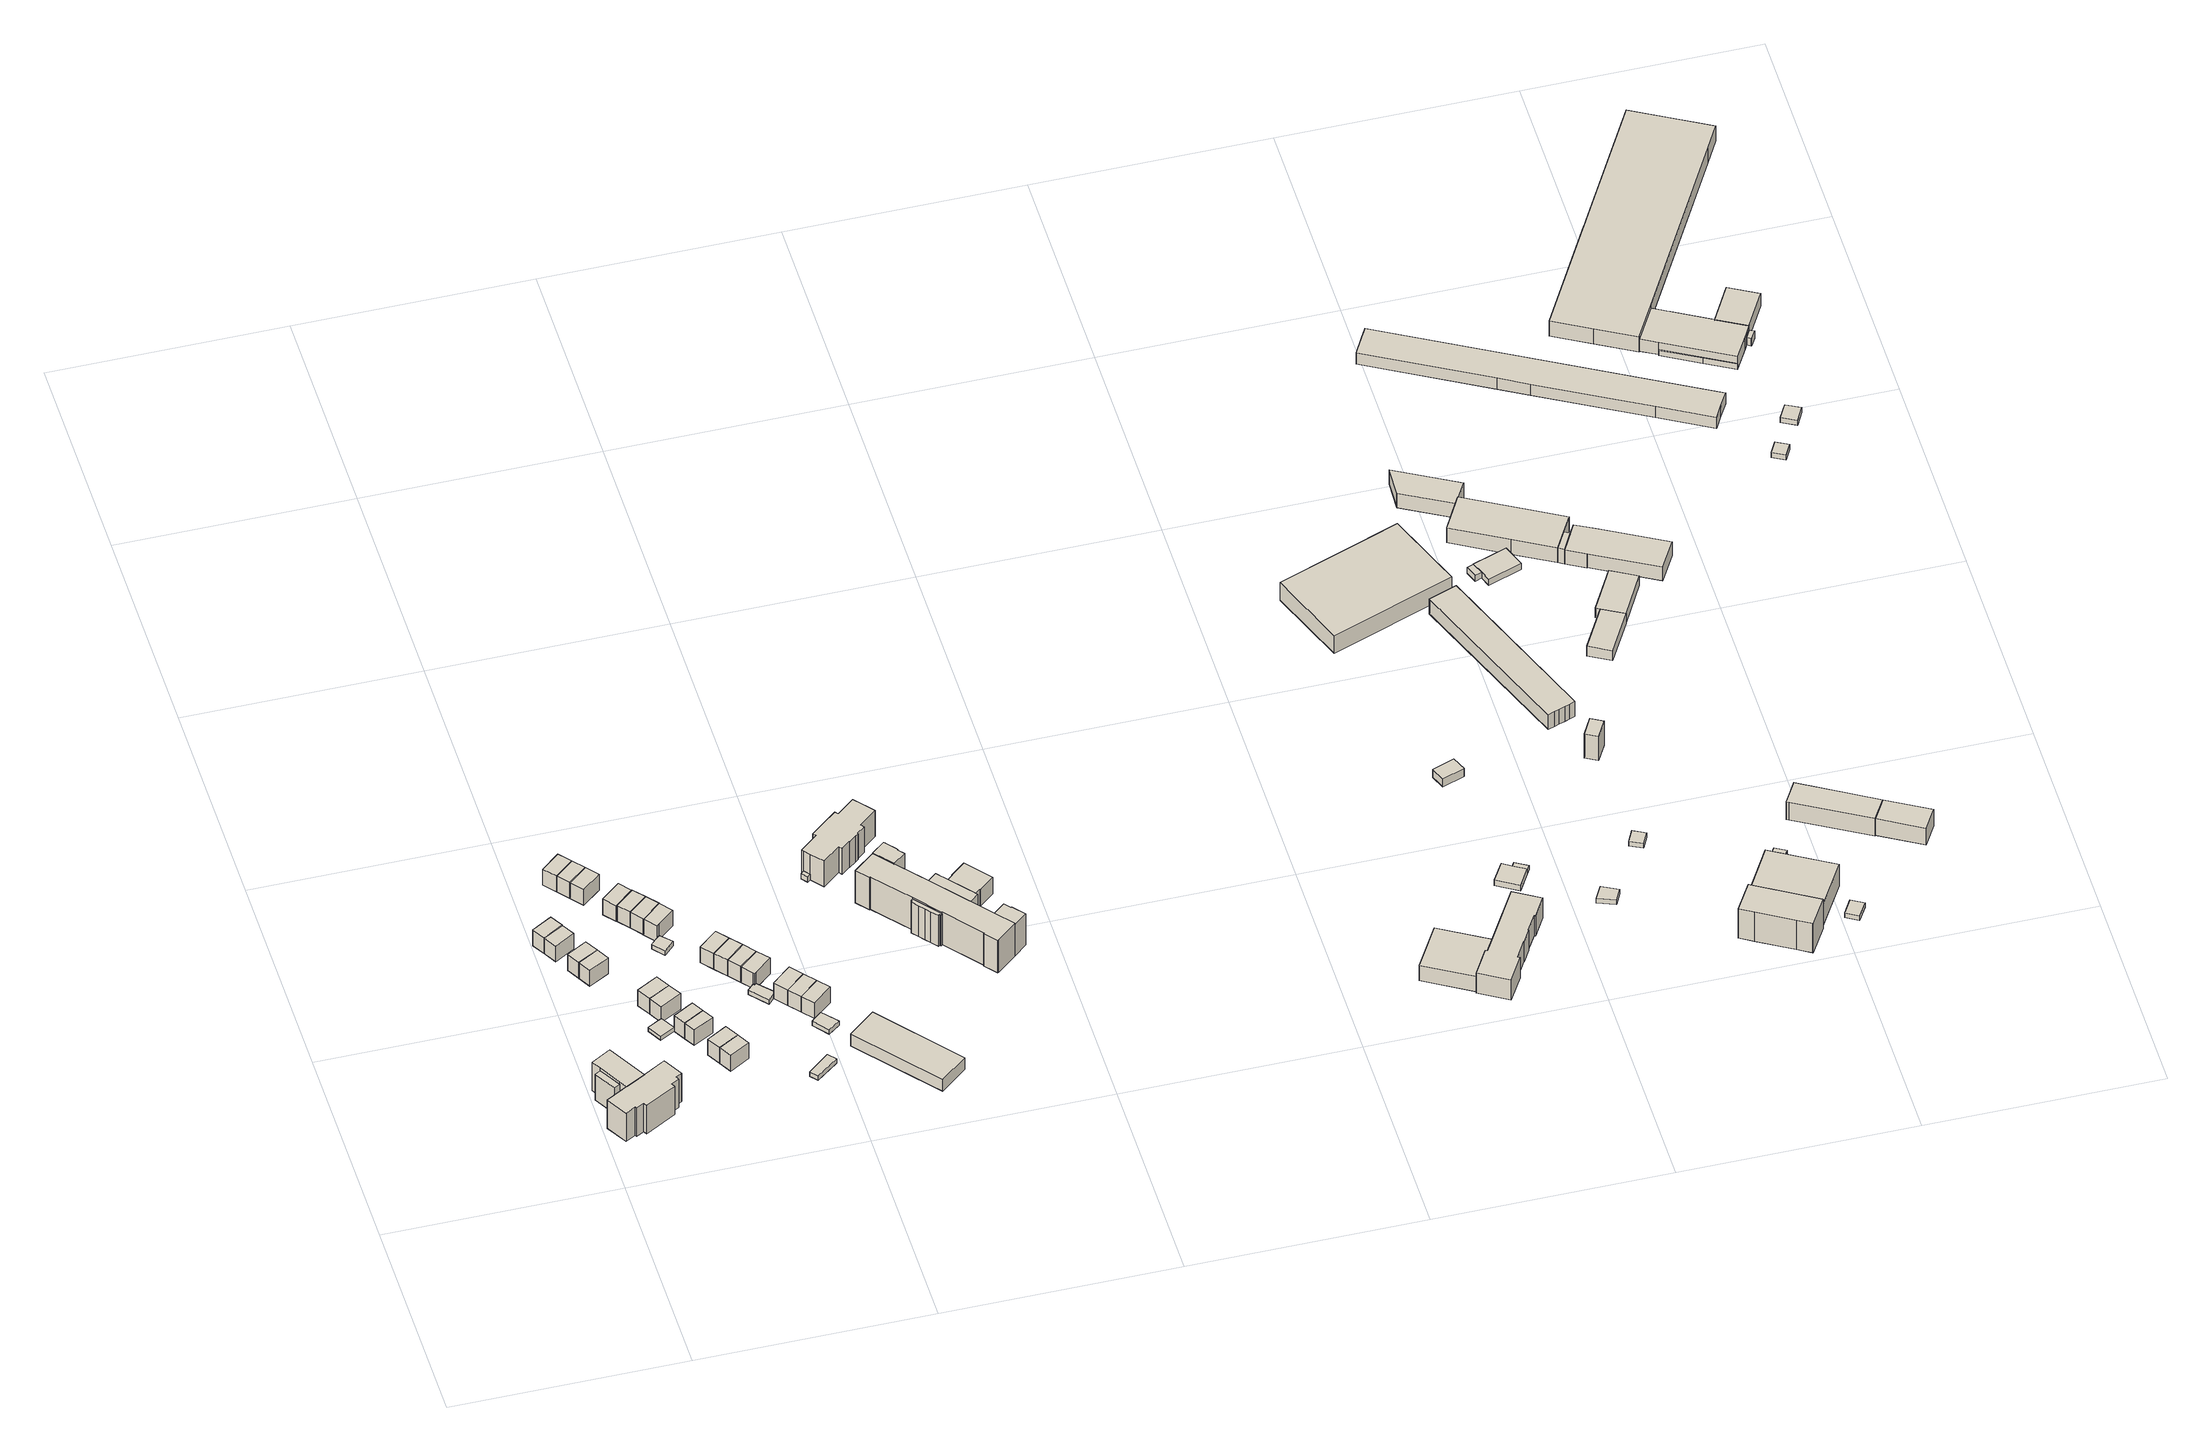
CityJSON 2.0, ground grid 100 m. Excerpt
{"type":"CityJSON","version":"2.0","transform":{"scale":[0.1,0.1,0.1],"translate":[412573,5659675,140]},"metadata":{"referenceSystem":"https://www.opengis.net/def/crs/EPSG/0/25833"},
"CityObjects":{
"building1":{"type":"Building","attributes":{"Gemeindeschluessel":14612000,"Geometrietyp2DReferenz":"3000","function":"31001_9998","roofType":"9999"},"children":["building1-1","building1-2"]},
"building1-1":{"type":"BuildingPart","attributes":{"Dachtyp_tdc":"tdcGableRoof","Dachneigung":36.59,"QualitaetDacherkennung":6,"Geometrietyp2DReferenz":"3000","measuredHeight":17.6,"roofType":"3100"},"parents":["building1"],"geometry":[{"type":"Solid","lod":"1","boundaries":[[[[0,1,2,3]],[[4,5,6,7]],[[3,5,4,0]],[[2,6,5,3]],[[1,7,6,2]],[[0,4,7,1]]]]}]},
"building1-2":{"type":"BuildingPart","attributes":{"Dachtyp_tdc":"tdcPolyFlatRoof","Dachneigung":7.14,"QualitaetDacherkennung":77,"Geometrietyp2DReferenz":"3000","measuredHeight":16.22,"roofType":"2100"},"parents":["building1"],"geometry":[{"type":"Solid","lod":"1","boundaries":[[[[8,9,10,11,12,13]],[[14,15,7,6,16,17]],[[13,15,14,8]],[[12,7,15,13]],[[11,6,7,12]],[[10,16,6,11]],[[9,17,16,10]],[[8,14,17,9]]]]}]},
"building2":{"type":"Building","attributes":{"Dachtyp_tdc":"tdcPolyFlatRoof","Gemeindeschluessel":14612000,"Dachneigung":6.94,"QualitaetDacherkennung":74,"Geometrietyp2DReferenz":"3000","measuredHeight":16.37,"function":"31001_9998","roofType":"2100"},"geometry":[{"type":"Solid","lod":"1","boundaries":[[[[18,19,20,21,22,23,24,25,26,27,28,29,30,31]],[[32,33,34,35,36,37,38,39,40,41,42,43,44,45]],[[31,33,32,18]],[[30,34,33,31]],[[29,35,34,30]],[[28,36,35,29]],[[27,37,36,28]],[[26,38,37,27]],[[25,39,38,26]],[[24,40,39,25]],[[23,41,40,24]],[[22,42,41,23]],[[21,43,42,22]],[[20,44,43,21]],[[19,45,44,20]],[[18,32,45,19]]]]}]},
"building3":{"type":"Building","attributes":{"Dachtyp_tdc":"tdcPolyFlatRoof","Gemeindeschluessel":14612000,"Dachneigung":4.7,"QualitaetDacherkennung":41,"Geometrietyp2DReferenz":"3000","measuredHeight":9.07,"function":"31001_9998","roofType":"2100"},"geometry":[{"type":"Solid","lod":"1","boundaries":[[[[46,47,48,49]],[[50,51,52,53]],[[49,51,50,46]],[[48,52,51,49]],[[47,53,52,48]],[[46,50,53,47]]]]}]},
"building4":{"type":"Building","attributes":{"Dachtyp_tdc":"tdcPolyFlatRoof","Gemeindeschluessel":14612000,"Dachneigung":5.57,"QualitaetDacherkennung":43,"Geometrietyp2DReferenz":"3000","measuredHeight":9.1,"function":"31001_9998","roofType":"2100"},"geometry":[{"type":"Solid","lod":"1","boundaries":[[[[54,55,56,57]],[[51,50,58,59]],[[57,50,51,54]],[[56,58,50,57]],[[55,59,58,56]],[[54,51,59,55]]]]}]},
"building5":{"type":"Building","attributes":{"Dachtyp_tdc":"tdcPolyFlatRoof","Gemeindeschluessel":14612000,"Dachneigung":4.88,"QualitaetDacherkennung":44,"Geometrietyp2DReferenz":"3000","measuredHeight":9.22,"function":"31001_9998","roofType":"2100"},"geometry":[{"type":"Solid","lod":"1","boundaries":[[[[60,61,62,63]],[[64,65,66,67]],[[63,65,64,60]],[[62,66,65,63]],[[61,67,66,62]],[[60,64,67,61]]]]}]},
"building6":{"type":"Building","attributes":{"Dachtyp_tdc":"tdcPolyFlatRoof","Gemeindeschluessel":14612000,"Dachneigung":4.83,"QualitaetDacherkennung":43,"Geometrietyp2DReferenz":"3000","measuredHeight":9.22,"function":"31001_9998","roofType":"2100"},"geometry":[{"type":"Solid","lod":"1","boundaries":[[[[68,62,61,69]],[[70,71,67,66]],[[69,71,70,68]],[[61,67,71,69]],[[62,66,67,61]],[[68,70,66,62]]]]}]},
"building7":{"type":"Building","attributes":{"Dachtyp_tdc":"tdcPolyFlatRoof","Gemeindeschluessel":14612000,"Dachneigung":0,"QualitaetDacherkennung":66,"Geometrietyp2DReferenz":"3000","measuredHeight":2.32,"function":"31001_9998","roofType":"1000"},"geometry":[{"type":"Solid","lod":"1","boundaries":[[[[72,73,74,75]],[[76,77,78,79]],[[75,77,76,72]],[[74,78,77,75]],[[73,79,78,74]],[[72,76,79,73]]]]}]},
"building8":{"type":"Building","attributes":{"Dachtyp_tdc":"tdcPolyFlatRoof","Gemeindeschluessel":14612000,"Dachneigung":4.71,"QualitaetDacherkennung":43,"Geometrietyp2DReferenz":"3000","measuredHeight":9.14,"function":"31001_9998","roofType":"2100"},"geometry":[{"type":"Solid","lod":"1","boundaries":[[[[80,81,82,83]],[[84,85,86,87]],[[83,85,84,80]],[[82,86,85,83]],[[81,87,86,82]],[[80,84,87,81]]]]}]},
"building9":{"type":"Building","attributes":{"Dachtyp_tdc":"tdcPolyFlatRoof","Gemeindeschluessel":14612000,"Dachneigung":4.62,"QualitaetDacherkennung":43,"Geometrietyp2DReferenz":"3000","measuredHeight":9.12,"function":"31001_9998","roofType":"2100"},"geometry":[{"type":"Solid","lod":"1","boundaries":[[[[88,80,83,89]],[[90,91,85,84]],[[89,91,90,88]],[[83,85,91,89]],[[80,84,85,83]],[[88,90,84,80]]]]}]},
"building10":{"type":"Building","attributes":{"Dachtyp_tdc":"tdcPolyFlatRoof","Gemeindeschluessel":14612000,"Dachneigung":4.54,"QualitaetDacherkennung":43,"Geometrietyp2DReferenz":"3000","measuredHeight":9.1,"function":"31001_9998","roofType":"2100"},"geometry":[{"type":"Solid","lod":"1","boundaries":[[[[92,93,94,95]],[[96,97,98,99]],[[95,97,96,92]],[[94,98,97,95]],[[93,99,98,94]],[[92,96,99,93]]]]}]},
"building11":{"type":"Building","attributes":{"Dachtyp_tdc":"tdcPolyFlatRoof","Gemeindeschluessel":14612000,"Dachneigung":4.94,"QualitaetDacherkennung":44,"Geometrietyp2DReferenz":"3000","measuredHeight":9.13,"function":"31001_9998","roofType":"2100"},"geometry":[{"type":"Solid","lod":"1","boundaries":[[[[100,101,102,103]],[[104,105,106,107]],[[103,105,104,100]],[[102,106,105,103]],[[101,107,106,102]],[[100,104,107,101]]]]}]},
"building12":{"type":"Building","attributes":{"Dachtyp_tdc":"tdcPolyFlatRoof","Gemeindeschluessel":14612000,"Dachneigung":4.81,"QualitaetDacherkennung":45,"Geometrietyp2DReferenz":"3000","measuredHeight":9.16,"function":"31001_9998","roofType":"2100"},"geometry":[{"type":"Solid","lod":"1","boundaries":[[[[108,100,103,109]],[[110,111,105,104]],[[109,111,110,108]],[[103,105,111,109]],[[100,104,105,103]],[[108,110,104,100]]]]}]},
"building13":{"type":"Building","attributes":{"Dachtyp_tdc":"tdcPolyFlatRoof","Gemeindeschluessel":14612000,"Dachneigung":4.53,"QualitaetDacherkennung":43,"Geometrietyp2DReferenz":"3000","measuredHeight":9.07,"function":"31001_9998","roofType":"2100"},"geometry":[{"type":"Solid","lod":"1","boundaries":[[[[112,92,95,113]],[[114,115,97,96]],[[113,115,114,112]],[[95,97,115,113]],[[92,96,97,95]],[[112,114,96,92]]]]}]},
"building14":{"type":"Building","attributes":{"Dachtyp_tdc":"tdcPolyFlatRoof","Gemeindeschluessel":14612000,"Dachneigung":4.9,"QualitaetDacherkennung":44,"Geometrietyp2DReferenz":"3000","measuredHeight":9.13,"function":"31001_9998","roofType":"2100"},"geometry":[{"type":"Solid","lod":"1","boundaries":[[[[116,117,118,119]],[[120,121,122,123]],[[119,121,120,116]],[[118,122,121,119]],[[117,123,122,118]],[[116,120,123,117]]]]}]},
"building15":{"type":"Building","attributes":{"Dachtyp_tdc":"tdcPolyFlatRoof","Gemeindeschluessel":14612000,"Dachneigung":4.56,"QualitaetDacherkennung":47,"Geometrietyp2DReferenz":"3000","measuredHeight":9.18,"function":"31001_9998","roofType":"2100"},"geometry":[{"type":"Solid","lod":"1","boundaries":[[[[124,112,113,125]],[[126,127,128,129]],[[125,127,126,124]],[[113,128,127,125]],[[112,129,128,113]],[[124,126,129,112]]]]}]},
"building16":{"type":"Building","attributes":{"Dachtyp_tdc":"tdcPolyFlatRoof","Gemeindeschluessel":14612000,"Dachneigung":4.76,"QualitaetDacherkennung":44,"Geometrietyp2DReferenz":"3000","measuredHeight":9.13,"function":"31001_9998","roofType":"2100"},"geometry":[{"type":"Solid","lod":"1","boundaries":[[[[130,116,119,131]],[[132,133,121,120]],[[131,133,132,130]],[[119,121,133,131]],[[116,120,121,119]],[[130,132,120,116]]]]}]},
"building17":{"type":"Building","attributes":{"Dachtyp_tdc":"tdcPolyFlatRoof","Gemeindeschluessel":14612000,"Dachneigung":4.82,"QualitaetDacherkennung":43,"Geometrietyp2DReferenz":"3000","measuredHeight":9.1,"function":"31001_9998","roofType":"2100"},"geometry":[{"type":"Solid","lod":"1","boundaries":[[[[134,135,136,137,138]],[[139,140,141,142,143]],[[138,140,139,134]],[[137,141,140,138]],[[136,142,141,137]],[[135,143,142,136]],[[134,139,143,135]]]]}]},
"building18":{"type":"Building","attributes":{"Dachtyp_tdc":"tdcPolyFlatRoof","Gemeindeschluessel":14612000,"Dachneigung":4.67,"QualitaetDacherkennung":36,"Geometrietyp2DReferenz":"3000","measuredHeight":9.11,"function":"31001_9998","roofType":"2100"},"geometry":[{"type":"Solid","lod":"1","boundaries":[[[[144,145,146,147]],[[143,142,148,149]],[[147,142,143,144]],[[146,148,142,147]],[[145,149,148,146]],[[144,143,149,145]]]]}]},
"building19":{"type":"Building","attributes":{"Gemeindeschluessel":14612000,"Dachtyp_tdc":"tdcPolyFlatRoof","Dachneigung":0,"QualitaetDacherkennung":82,"Geometrietyp2DReferenz":"3000","measuredHeight":2.52,"function":"31001_9998","roofType":"1000"},"geometry":[{"type":"Solid","lod":"1","boundaries":[[[[150,151,152,153,154]],[[155,156,157,158,159]],[[154,156,155,150]],[[153,157,156,154]],[[152,158,157,153]],[[151,159,158,152]],[[150,155,159,151]]]]}]},
"building20":{"type":"Building","attributes":{"Dachtyp_tdc":"tdcPolyFlatRoof","Gemeindeschluessel":14612000,"Dachneigung":4.79,"QualitaetDacherkennung":39,"Geometrietyp2DReferenz":"3000","measuredHeight":9.15,"function":"31001_9998","roofType":"2100"},"geometry":[{"type":"Solid","lod":"1","boundaries":[[[[160,146,145,161]],[[162,163,164,165]],[[161,163,162,160]],[[145,164,163,161]],[[146,165,164,145]],[[160,162,165,146]]]]}]},
"building21":{"type":"Building","attributes":{"Dachtyp_tdc":"tdcPolyFlatRoof","Gemeindeschluessel":14612000,"Dachneigung":5.02,"QualitaetDacherkennung":43,"Geometrietyp2DReferenz":"3000","measuredHeight":9.17,"function":"31001_9998","roofType":"2100"},"geometry":[{"type":"Solid","lod":"1","boundaries":[[[[166,167,168,169,170,171]],[[172,173,163,162,174,175]],[[171,173,172,166]],[[170,163,173,171]],[[169,162,163,170]],[[168,174,162,169]],[[167,175,174,168]],[[166,172,175,167]]]]}]},
"building22":{"type":"Building","attributes":{"Dachtyp_tdc":"tdcPolyFlatRoof","Gemeindeschluessel":14612000,"Dachneigung":4.77,"QualitaetDacherkennung":44,"Geometrietyp2DReferenz":"3000","measuredHeight":9.15,"function":"31001_9998","roofType":"2100"},"geometry":[{"type":"Solid","lod":"1","boundaries":[[[[176,177,178,179]],[[180,181,182,183]],[[179,181,180,176]],[[178,182,181,179]],[[177,183,182,178]],[[176,180,183,177]]]]}]},
"building23":{"type":"Building","attributes":{"Dachtyp_tdc":"tdcPolyFlatRoof","Gemeindeschluessel":14612000,"Dachneigung":4.85,"QualitaetDacherkennung":44,"Geometrietyp2DReferenz":"3000","measuredHeight":9.15,"function":"31001_9998","roofType":"2100"},"geometry":[{"type":"Solid","lod":"1","boundaries":[[[[184,178,177,185]],[[186,187,183,182]],[[185,187,186,184]],[[177,183,187,185]],[[178,182,183,177]],[[184,186,182,178]]]]}]},
"building24":{"type":"Building","attributes":{"Dachtyp_tdc":"tdcPolyFlatRoof","Gemeindeschluessel":14612000,"Dachneigung":0,"QualitaetDacherkennung":84,"Geometrietyp2DReferenz":"3000","measuredHeight":2.44,"function":"31001_9998","roofType":"1000"},"geometry":[{"type":"Solid","lod":"1","boundaries":[[[[188,189,190,191]],[[192,193,194,195]],[[191,193,192,188]],[[190,194,193,191]],[[189,195,194,190]],[[188,192,195,189]]]]}]},
"building25":{"type":"Building","attributes":{"Dachtyp_tdc":"tdcPolyFlatRoof","Gemeindeschluessel":14612000,"Dachneigung":3.08,"QualitaetDacherkennung":79,"Geometrietyp2DReferenz":"3000","measuredHeight":2.65,"function":"31001_9998","roofType":"2100"},"geometry":[{"type":"Solid","lod":"1","boundaries":[[[[196,197,198,199,200,201,202]],[[203,204,205,206,207,208,209]],[[202,204,203,196]],[[201,205,204,202]],[[200,206,205,201]],[[199,207,206,200]],[[198,208,207,199]],[[197,209,208,198]],[[196,203,209,197]]]]}]},
"building26":{"type":"Building","attributes":{"Dachtyp_tdc":"tdcPolyFlatRoof","Gemeindeschluessel":14612000,"Dachneigung":4.86,"QualitaetDacherkennung":43,"Geometrietyp2DReferenz":"3000","measuredHeight":9.15,"function":"31001_9998","roofType":"2100"},"geometry":[{"type":"Solid","lod":"1","boundaries":[[[[185,210,211,184]],[[187,186,212,213]],[[184,186,187,185]],[[211,212,186,184]],[[210,213,212,211]],[[185,187,213,210]]]]}]},
"building27":{"type":"Building","attributes":{"Dachtyp_tdc":"tdcPolyFlatRoof","Gemeindeschluessel":14612000,"Dachneigung":4.87,"QualitaetDacherkennung":43,"Geometrietyp2DReferenz":"3000","measuredHeight":9.18,"function":"31001_9998","roofType":"2100"},"geometry":[{"type":"Solid","lod":"1","boundaries":[[[[214,215,216,211,210,217]],[[206,205,213,212,218,207]],[[217,205,206,214]],[[210,213,205,217]],[[211,212,213,210]],[[216,218,212,211]],[[215,207,218,216]],[[214,206,207,215]]]]}]},
"building28":{"type":"Building","attributes":{"Dachtyp_tdc":"tdcPolyFlatRoof","Gemeindeschluessel":14612000,"Dachneigung":4.55,"QualitaetDacherkennung":45,"Geometrietyp2DReferenz":"3000","measuredHeight":9.16,"function":"31001_9998","roofType":"2100"},"geometry":[{"type":"Solid","lod":"1","boundaries":[[[[219,220,221,222,223]],[[209,208,224,225,226]],[[223,208,209,219]],[[222,224,208,223]],[[221,225,224,222]],[[220,226,225,221]],[[219,209,226,220]]]]}]},
"building29":{"type":"Building","attributes":{"Dachtyp_tdc":"tdcPolyFlatRoof","Gemeindeschluessel":14612000,"Dachneigung":4.82,"QualitaetDacherkennung":45,"Geometrietyp2DReferenz":"3000","measuredHeight":9.18,"function":"31001_9998","roofType":"2100"},"geometry":[{"type":"Solid","lod":"1","boundaries":[[[[227,221,220,228]],[[229,230,226,225]],[[228,230,229,227]],[[220,226,230,228]],[[221,225,226,220]],[[227,229,225,221]]]]}]},
"building30":{"type":"Building","attributes":{"Dachtyp_tdc":"tdcPolyFlatRoof","Gemeindeschluessel":14612000,"Dachneigung":0,"QualitaetDacherkennung":84,"Geometrietyp2DReferenz":"3000","measuredHeight":2.57,"function":"31001_9998","roofType":"1000"},"geometry":[{"type":"Solid","lod":"1","boundaries":[[[[231,232,233,234]],[[235,236,237,238]],[[234,236,235,231]],[[233,237,236,234]],[[232,238,237,233]],[[231,235,238,232]]]]}]},
"building31":{"type":"Building","attributes":{"Dachtyp_tdc":"tdcPolyFlatRoof","Gemeindeschluessel":14612000,"Dachneigung":4.66,"QualitaetDacherkennung":46,"Geometrietyp2DReferenz":"3000","measuredHeight":9.15,"function":"31001_9998","roofType":"2100"},"geometry":[{"type":"Solid","lod":"1","boundaries":[[[[239,227,228,240]],[[241,242,230,229]],[[240,242,241,239]],[[228,230,242,240]],[[227,229,230,228]],[[239,241,229,227]]]]}]},
"building32":{"type":"Building","attributes":{"Dachtyp_tdc":"tdcPolyFlatRoof","Gemeindeschluessel":14612000,"Dachneigung":0,"QualitaetDacherkennung":91,"Geometrietyp2DReferenz":"3000","measuredHeight":6.61,"function":"31001_9998","roofType":"1000"},"geometry":[{"type":"Solid","lod":"1","boundaries":[[[[243,244,245,246]],[[247,248,249,250]],[[246,248,247,243]],[[245,249,248,246]],[[244,250,249,245]],[[243,247,250,244]]]]}]},
"building33":{"type":"Building","attributes":{"Dachtyp_tdc":"tdcPolyFlatRoof","Gemeindeschluessel":14612000,"Dachneigung":0,"QualitaetDacherkennung":9,"Geometrietyp2DReferenz":"3000","measuredHeight":3,"function":"31001_9998","roofType":"1000"},"geometry":[{"type":"Solid","lod":"1","boundaries":[[[[251,252,253,254]],[[255,256,257,258]],[[254,256,255,251]],[[253,257,256,254]],[[252,258,257,253]],[[251,255,258,252]]]]}]},
"building34":{"type":"Building","attributes":{"Dachtyp_tdc":"tdcFreeFormRoof","Gemeindeschluessel":14612000,"Dachneigung":36.2,"QualitaetDacherkennung":45,"Geometrietyp2DReferenz":"3000","measuredHeight":16.29,"function":"31001_9998","roofType":"5000"},"geometry":[{"type":"Solid","lod":"1","boundaries":[[[[259,260,261,262,263,264,265,266,267,268,269,270,271,272,273,274,275,276,277]],[[278,279,280,281,282,283,284,285,286,287,288,289,290,291,292,293,258,257,294]],[[277,279,278,259]],[[276,280,279,277]],[[275,281,280,276]],[[274,282,281,275]],[[273,283,282,274]],[[272,284,283,273]],[[271,285,284,272]],[[270,286,285,271]],[[269,287,286,270]],[[268,288,287,269]],[[267,289,288,268]],[[266,290,289,267]],[[265,291,290,266]],[[264,292,291,265]],[[263,293,292,264]],[[262,258,293,263]],[[261,257,258,262]],[[260,294,257,261]],[[259,278,294,260]]]]}]},
"building35":{"type":"Building","attributes":{"name":"Bundesanstalt für Arbeitsschutz und Arbeitsmedizin","Gemeindeschluessel":14612000,"Geometrietyp2DReferenz":"3000","function":"31001_3010","roofType":"9999"},"children":["building35-1","building35-2","building35-3","building35-4","building35-5","building35-6"]},
"building35-1":{"type":"BuildingPart","attributes":{"Dachtyp_tdc":"tdcGableRoof","Dachneigung":51.23,"QualitaetDacherkennung":38,"Geometrietyp2DReferenz":"3000","measuredHeight":21.55,"roofType":"3100"},"parents":["building35"],"geometry":[{"type":"Solid","lod":"1","boundaries":[[[[295,296,297,298,299,300,301,302,303,304]],[[305,306,307,308,309,310,311,312,313,314]],[[304,306,305,295]],[[303,307,306,304]],[[302,308,307,303]],[[301,309,308,302]],[[300,310,309,301]],[[299,311,310,300]],[[298,312,311,299]],[[297,313,312,298]],[[296,314,313,297]],[[295,305,314,296]]]]}]},
"building35-2":{"type":"BuildingPart","attributes":{"Dachtyp_tdc":"tdcGableRoof","Dachneigung":22.61,"QualitaetDacherkennung":33,"Geometrietyp2DReferenz":"3000","measuredHeight":18.52,"roofType":"3100"},"parents":["building35"],"geometry":[{"type":"Solid","lod":"1","boundaries":[[[[315,316,317,318,319,320,321,322,323,324,325,326]],[[327,328,329,330,331,332,333,334,335,336,337,338]],[[326,328,327,315]],[[325,329,328,326]],[[324,330,329,325]],[[323,331,330,324]],[[322,332,331,323]],[[321,333,332,322]],[[320,334,333,321]],[[319,335,334,320]],[[318,336,335,319]],[[317,337,336,318]],[[316,338,337,317]],[[315,327,338,316]]]]}]},
"building35-3":{"type":"BuildingPart","attributes":{"Dachtyp_tdc":"tdcCutGableRoof","Dachneigung":51.81,"QualitaetDacherkennung":44,"Geometrietyp2DReferenz":"3000","measuredHeight":19.7,"roofType":"9999"},"parents":["building35"],"geometry":[{"type":"Solid","lod":"1","boundaries":[[[[339,340,341,342,343,344,345,346,347,348]],[[349,350,351,352,353,354,355,356,357,358]],[[348,350,349,339]],[[347,351,350,348]],[[346,352,351,347]],[[345,353,352,346]],[[344,354,353,345]],[[343,355,354,344]],[[342,356,355,343]],[[341,357,356,342]],[[340,358,357,341]],[[339,349,358,340]]]]}]},
"building35-4":{"type":"BuildingPart","attributes":{"Dachtyp_tdc":"tdcHipRoof","Dachneigung":53.34,"QualitaetDacherkennung":39,"Geometrietyp2DReferenz":"3000","measuredHeight":22.16,"roofType":"3200"},"parents":["building35"],"geometry":[{"type":"Solid","lod":"1","boundaries":[[[[359,360,361,362,363,364,365,366,367,368,369,370,371,372,373,374,375]],[[376,354,351,377,378,379,380,381,337,335,382,383,384,385,308,306,386]],[[375,376,386,359]],[[374,354,376,375]],[[373,351,354,374]],[[372,377,351,373]],[[371,378,377,372]],[[370,379,378,371]],[[369,380,379,370]],[[368,381,380,369]],[[367,337,381,368]],[[366,335,337,367]],[[365,382,335,366]],[[364,383,382,365]],[[363,384,383,364]],[[362,385,384,363]],[[361,308,385,362]],[[360,306,308,361]],[[359,386,306,360]]]]}]},
"building35-5":{"type":"BuildingPart","attributes":{"Dachtyp_tdc":"tdcPolyFlatRoof","Dachneigung":0,"QualitaetDacherkennung":44,"Geometrietyp2DReferenz":"3000","measuredHeight":13.42,"roofType":"1000"},"parents":["building35"],"geometry":[{"type":"Solid","lod":"1","boundaries":[[[[387,388,389,390,391,392,393,394]],[[395,396,397,398,376,386,399,400]],[[394,396,395,387]],[[393,397,396,394]],[[392,398,397,393]],[[391,376,398,392]],[[390,386,376,391]],[[389,399,386,390]],[[388,400,399,389]],[[387,395,400,388]]]]}]},
"building35-6":{"type":"BuildingPart","attributes":{"Dachtyp_tdc":"tdcPolyFlatRoof","Dachneigung":5.37,"QualitaetDacherkennung":49,"Geometrietyp2DReferenz":"3000","measuredHeight":9.84,"roofType":"2100"},"parents":["building35"],"geometry":[{"type":"Solid","lod":"1","boundaries":[[[[401,402,403,404,405,406,407,408,409,410]],[[396,395,411,412,413,414,415,416,417,397]],[[410,395,396,401]],[[409,411,395,410]],[[408,412,411,409]],[[407,413,412,408]],[[406,414,413,407]],[[405,415,414,406]],[[404,416,415,405]],[[403,417,416,404]],[[402,397,417,403]],[[401,396,397,402]]]]}]},
"building36":{"type":"Building","attributes":{"Dachtyp_tdc":"tdcPolyFlatRoof","Gemeindeschluessel":14612000,"Dachneigung":3.06,"QualitaetDacherkennung":21,"Geometrietyp2DReferenz":"3000","measuredHeight":9.15,"function":"31001_9998","roofType":"2100"},"geometry":[{"type":"Solid","lod":"1","boundaries":[[[[418,419,420,421,422,423]],[[424,425,426,427,428,429]],[[423,425,424,418]],[[422,426,425,423]],[[421,427,426,422]],[[420,428,427,421]],[[419,429,428,420]],[[418,424,429,419]]]]}]},
"building37":{"type":"Building","attributes":{"Dachtyp_tdc":"tdcFreeFormRoof","Gemeindeschluessel":14612000,"Dachneigung":32.31,"QualitaetDacherkennung":60,"Geometrietyp2DReferenz":"3000","measuredHeight":13.37,"function":"31001_9998","roofType":"5000"},"geometry":[{"type":"Solid","lod":"1","boundaries":[[[[430,431,432,433,434,435,436,437,438,439,440,441,442,443,444,445]],[[446,447,448,449,450,451,452,453,454,455,456,457,458,459,460,461]],[[445,447,446,430]],[[444,448,447,445]],[[443,449,448,444]],[[442,450,449,443]],[[441,451,450,442]],[[440,452,451,441]],[[439,453,452,440]],[[438,454,453,439]],[[437,455,454,438]],[[436,456,455,437]],[[435,457,456,436]],[[434,458,457,435]],[[433,459,458,434]],[[432,460,459,433]],[[431,461,460,432]],[[430,446,461,431]]]]}]},
"building38":{"type":"Building","attributes":{"Gemeindeschluessel":14612000,"Geometrietyp2DReferenz":"3000","function":"31001_9998","roofType":"9999"},"children":["building38-1","building38-2"]},
"building38-1":{"type":"BuildingPart","attributes":{"Dachtyp_tdc":"tdcPolyFlatRoof","Dachneigung":0,"QualitaetDacherkennung":58,"Geometrietyp2DReferenz":"3000","measuredHeight":3,"roofType":"1000"},"parents":["building38"],"geometry":[{"type":"Solid","lod":"1","boundaries":[[[[462,463,464,465,466]],[[467,468,469,470,471]],[[466,468,467,462]],[[465,469,468,466]],[[464,470,469,465]],[[463,471,470,464]],[[462,467,471,463]]]]}]},
"building38-2":{"type":"BuildingPart","attributes":{"Dachtyp_tdc":"tdcPolyFlatRoof","Dachneigung":30.38,"QualitaetDacherkennung":63,"Geometrietyp2DReferenz":"3000","measuredHeight":3.05,"roofType":"2100"},"parents":["building38"],"geometry":[{"type":"Solid","lod":"1","boundaries":[[[[472,473,474,475]],[[476,469,468,477]],[[475,469,476,472]],[[474,468,469,475]],[[473,477,468,474]],[[472,476,477,473]]]]}]},
"building39":{"type":"Building","attributes":{"Dachtyp_tdc":"tdcGableRoof","Gemeindeschluessel":14612000,"Dachneigung":40.37,"QualitaetDacherkennung":9,"Geometrietyp2DReferenz":"3000","measuredHeight":7.63,"function":"31001_2000","roofType":"3100"},"geometry":[{"type":"Solid","lod":"1","boundaries":[[[[478,479,480,481]],[[482,483,484,485]],[[481,483,482,478]],[[480,484,483,481]],[[479,485,484,480]],[[478,482,485,479]]]]}]},
"building40":{"type":"Building","attributes":{"Dachtyp_tdc":"tdcGableRoof","Gemeindeschluessel":14612000,"Dachneigung":16.02,"QualitaetDacherkennung":48,"Geometrietyp2DReferenz":"3000","measuredHeight":3.09,"function":"31001_9998","roofType":"3100"},"geometry":[{"type":"Solid","lod":"1","boundaries":[[[[486,487,488,489]],[[490,491,492,493]],[[489,491,490,486]],[[488,492,491,489]],[[487,493,492,488]],[[486,490,493,487]]]]}]},
"building41":{"type":"Building","attributes":{"Dachtyp_tdc":"tdcPolyFlatRoof","Gemeindeschluessel":14612000,"Dachneigung":0,"QualitaetDacherkennung":19,"Geometrietyp2DReferenz":"3000","measuredHeight":9.74,"function":"31001_2000","roofType":"1000"},"geometry":[{"type":"Solid","lod":"1","boundaries":[[[[494,495,496,497]],[[498,499,500,501]],[[497,499,498,494]],[[496,500,499,497]],[[495,501,500,496]],[[494,498,501,495]]]]}]},
"building42":{"type":"Building","attributes":{"Dachtyp_tdc":"tdcPolyFlatRoof","Gemeindeschluessel":14612000,"Dachneigung":0,"QualitaetDacherkennung":65,"Geometrietyp2DReferenz":"3000","measuredHeight":2.61,"function":"31001_9998","roofType":"1000"},"geometry":[{"type":"Solid","lod":"1","boundaries":[[[[502,503,504,505]],[[506,507,508,509]],[[505,507,506,502]],[[504,508,507,505]],[[503,509,508,504]],[[502,506,509,503]]]]}]},
"building43":{"type":"Building","attributes":{"Dachtyp_tdc":"tdcPolyFlatRoof","Gemeindeschluessel":14612000,"Dachneigung":0,"QualitaetDacherkennung":86,"Geometrietyp2DReferenz":"3000","measuredHeight":8.07,"function":"31001_2000","roofType":"1000"},"geometry":[{"type":"Solid","lod":"1","boundaries":[[[[510,511,512,513,514,515,516,517]],[[518,519,520,521,522,523,524,525]],[[517,519,518,510]],[[516,520,519,517]],[[515,521,520,516]],[[514,522,521,515]],[[513,523,522,514]],[[512,524,523,513]],[[511,525,524,512]],[[510,518,525,511]]]]}]},
"building44":{"type":"Building","attributes":{"Dachtyp_tdc":"tdcGableRoof","Gemeindeschluessel":14612000,"Dachneigung":35.9,"QualitaetDacherkennung":9,"Geometrietyp2DReferenz":"3000","measuredHeight":15.05,"function":"31001_2000","roofType":"3100"},"geometry":[{"type":"Solid","lod":"1","boundaries":[[[[526,527,528,529]],[[530,531,532,533]],[[529,531,530,526]],[[528,532,531,529]],[[527,533,532,528]],[[526,530,533,527]]]]}]},
"building45":{"type":"Building","attributes":{"Dachtyp_tdc":"tdcHipRoof","Gemeindeschluessel":14612000,"Dachneigung":15.75,"QualitaetDacherkennung":74,"Geometrietyp2DReferenz":"3000","measuredHeight":17.05,"function":"31001_2000","roofType":"3200"},"geometry":[{"type":"Solid","lod":"1","boundaries":[[[[534,535,536,537,538,539,540,541,542,543]],[[544,545,546,547,548,549,550,551,552,553]],[[543,545,544,534]],[[542,546,545,543]],[[541,547,546,542]],[[540,548,547,541]],[[539,549,548,540]],[[538,550,549,539]],[[537,551,550,538]],[[536,552,551,537]],[[535,553,552,536]],[[534,544,553,535]]]]}]},
"building46":{"type":"Building","attributes":{"Gemeindeschluessel":14612000,"Geometrietyp2DReferenz":"3000","function":"31001_2000","roofType":"9999"},"children":["building46-1","building46-2"]},
"building46-1":{"type":"BuildingPart","attributes":{"Dachtyp_tdc":"tdcPolyFlatRoof","Dachneigung":0,"QualitaetDacherkennung":69,"Geometrietyp2DReferenz":"3000","measuredHeight":3.19,"roofType":"1000"},"parents":["building46"],"geometry":[{"type":"Solid","lod":"1","boundaries":[[[[554,555,556,557]],[[558,559,560,561]],[[557,559,558,554]],[[556,560,559,557]],[[555,561,560,556]],[[554,558,561,555]]]]}]},
"building46-2":{"type":"BuildingPart","attributes":{"Dachtyp_tdc":"tdcPolyFlatRoof","Dachneigung":0,"QualitaetDacherkennung":95,"Geometrietyp2DReferenz":"3000","measuredHeight":3.29,"roofType":"1000"},"parents":["building46"],"geometry":[{"type":"Solid","lod":"1","boundaries":[[[[562,563,564,565,566]],[[567,568,558,561,569]],[[566,568,567,562]],[[565,558,568,566]],[[564,561,558,565]],[[563,569,561,564]],[[562,567,569,563]]]]}]},
"building47":{"type":"Building","attributes":{"Dachtyp_tdc":"tdcFreeFormRoof","Gemeindeschluessel":14612000,"Dachneigung":10.01,"QualitaetDacherkennung":84,"Geometrietyp2DReferenz":"3000","measuredHeight":13.13,"function":"31001_2000","roofType":"5000"},"geometry":[{"type":"Solid","lod":"1","boundaries":[[[[570,571,572,573,574]],[[575,576,577,578,579]],[[574,576,575,570]],[[573,577,576,574]],[[572,578,577,573]],[[571,579,578,572]],[[570,575,579,571]]]]}]},
"building48":{"type":"Building","attributes":{"Dachtyp_tdc":"tdcPolyFlatRoof","Gemeindeschluessel":14612000,"Dachneigung":0,"QualitaetDacherkennung":83,"Geometrietyp2DReferenz":"3000","measuredHeight":2.73,"function":"31001_2000","roofType":"1000"},"geometry":[{"type":"Solid","lod":"1","boundaries":[[[[580,581,582,583]],[[584,585,586,587]],[[583,585,584,580]],[[582,586,585,583]],[[581,587,586,582]],[[580,584,587,581]]]]}]},
"building49":{"type":"Building","attributes":{"Dachtyp_tdc":"tdcGableRoof","Gemeindeschluessel":14612000,"Dachneigung":27.19,"QualitaetDacherkennung":90,"Geometrietyp2DReferenz":"3000","measuredHeight":6.73,"function":"31001_2000","roofType":"3100"},"geometry":[{"type":"Solid","lod":"1","boundaries":[[[[588,589,590,591]],[[592,593,594,595]],[[591,593,592,588]],[[590,594,593,591]],[[589,595,594,590]],[[588,592,595,589]]]]}]},
"building50":{"type":"Building","attributes":{"Dachtyp_tdc":"tdcPolyFlatRoof","Gemeindeschluessel":14612000,"Dachneigung":0,"QualitaetDacherkennung":76,"Geometrietyp2DReferenz":"3000","measuredHeight":2.6,"function":"31001_2000","roofType":"1000"},"geometry":[{"type":"Solid","lod":"1","boundaries":[[[[596,597,598,599]],[[600,601,602,603]],[[599,601,600,596]],[[598,602,601,599]],[[597,603,602,598]],[[596,600,603,597]]]]}]},
"building51":{"type":"Building","attributes":{"Gemeindeschluessel":14612000,"Geometrietyp2DReferenz":"3000","function":"31001_2000","roofType":"9999"},"children":["building51-1","building51-2","building51-3","building51-4"]},
"building51-1":{"type":"BuildingPart","attributes":{"Dachtyp_tdc":"tdcPolyFlatRoof","Dachneigung":4.02,"QualitaetDacherkennung":89,"Geometrietyp2DReferenz":"3000","measuredHeight":8.67,"roofType":"2100"},"parents":["building51"],"geometry":[{"type":"Solid","lod":"1","boundaries":[[[[604,605,606,607,608,609,610,611,612]],[[613,614,615,616,617,618,619,620,621]],[[612,614,613,604]],[[611,615,614,612]],[[610,616,615,611]],[[609,617,616,610]],[[608,618,617,609]],[[607,619,618,608]],[[606,620,619,607]],[[605,621,620,606]],[[604,613,621,605]]]]}]},
"building51-2":{"type":"BuildingPart","attributes":{"Dachtyp_tdc":"tdcPolyFlatRoof","Dachneigung":0,"QualitaetDacherkennung":29,"Geometrietyp2DReferenz":"3000","measuredHeight":7.92,"roofType":"1000"},"parents":["building51"],"geometry":[{"type":"Solid","lod":"1","boundaries":[[[[622,623,624,625]],[[626,627,619,618]],[[625,627,626,622]],[[624,619,627,625]],[[623,618,619,624]],[[622,626,618,623]]]]}]},
"building51-3":{"type":"BuildingPart","attributes":{"Dachtyp_tdc":"tdcPolyFlatRoof","Dachneigung":4.02,"QualitaetDacherkennung":95,"Geometrietyp2DReferenz":"3000","measuredHeight":8.06,"roofType":"2100"},"parents":["building51"],"geometry":[{"type":"Solid","lod":"1","boundaries":[[[[628,629,630,631,632,633,634,635]],[[636,637,638,627,626,639,640,641]],[[635,637,636,628]],[[634,638,637,635]],[[633,627,638,634]],[[632,626,627,633]],[[631,639,626,632]],[[630,640,639,631]],[[629,641,640,630]],[[628,636,641,629]]]]}]},
"building51-4":{"type":"BuildingPart","attributes":{"Dachtyp_tdc":"tdcPolyFlatRoof","Dachneigung":3.98,"QualitaetDacherkennung":89,"Geometrietyp2DReferenz":"3000","measuredHeight":8.27,"roofType":"2100"},"parents":["building51"],"geometry":[{"type":"Solid","lod":"1","boundaries":[[[[642,643,644,645,646,647,648]],[[649,650,615,614,613,651,652]],[[648,650,649,642]],[[647,615,650,648]],[[646,614,615,647]],[[645,613,614,646]],[[644,651,613,645]],[[643,652,651,644]],[[642,649,652,643]]]]}]},
"building52":{"type":"Building","attributes":{"Dachtyp_tdc":"tdcPolyFlatRoof","Gemeindeschluessel":14612000,"Dachneigung":0,"QualitaetDacherkennung":57,"Geometrietyp2DReferenz":"3000","measuredHeight":5.26,"function":"31001_2000","roofType":"1000"},"geometry":[{"type":"Solid","lod":"1","boundaries":[[[[653,654,655,656,657]],[[658,659,660,661,662]],[[657,659,658,653]],[[656,660,659,657]],[[655,661,660,656]],[[654,662,661,655]],[[653,658,662,654]]]]}]},
"building53":{"type":"Building","attributes":{"Dachtyp_tdc":"tdcGableRoof","Gemeindeschluessel":14612000,"Dachneigung":21.95,"QualitaetDacherkennung":83,"Geometrietyp2DReferenz":"3000","measuredHeight":10.81,"function":"31001_2000","roofType":"3100"},"geometry":[{"type":"Solid","lod":"1","boundaries":[[[[663,664,665,666,667,668,669]],[[670,671,672,673,674,675,676]],[[669,671,670,663]],[[668,672,671,669]],[[667,673,672,668]],[[666,674,673,667]],[[665,675,674,666]],[[664,676,675,665]],[[663,670,676,664]]]]}]},
"building54":{"type":"Building","attributes":{"Dachtyp_tdc":"tdcGableRoof","Gemeindeschluessel":14612000,"Dachneigung":21.84,"QualitaetDacherkennung":82,"Geometrietyp2DReferenz":"3000","measuredHeight":10.38,"function":"31001_2000","roofType":"3100"},"geometry":[{"type":"Solid","lod":"1","boundaries":[[[[667,665,677,678]],[[679,680,681,682]],[[678,680,679,667]],[[677,681,680,678]],[[665,682,681,677]],[[667,679,682,665]]]]}]},
"building55":{"type":"Building","attributes":{"Dachtyp_tdc":"tdcFreeFormRoof","Gemeindeschluessel":14612000,"Dachneigung":13.23,"QualitaetDacherkennung":90,"Geometrietyp2DReferenz":"3000","measuredHeight":7.01,"function":"31001_2000","roofType":"5000"},"geometry":[{"type":"Solid","lod":"1","boundaries":[[[[683,684,685,686,687,688,689,690,691,692]],[[693,694,695,696,697,698,699,700,701,702]],[[692,694,693,683]],[[691,695,694,692]],[[690,696,695,691]],[[689,697,696,690]],[[688,698,697,689]],[[687,699,698,688]],[[686,700,699,687]],[[685,701,700,686]],[[684,702,701,685]],[[683,693,702,684]]]]}]},
"building56":{"type":"Building","attributes":{"Dachtyp_tdc":"tdcPolyFlatRoof","Gemeindeschluessel":14612000,"Dachneigung":5.57,"QualitaetDacherkennung":74,"Geometrietyp2DReferenz":"3000","measuredHeight":3.23,"function":"31001_9998","roofType":"2100"},"geometry":[{"type":"Solid","lod":"1","boundaries":[[[[703,704,705,706]],[[707,708,709,710]],[[706,708,707,703]],[[705,709,708,706]],[[704,710,709,705]],[[703,707,710,704]]]]}]},
"building57":{"type":"Building","attributes":{"Gemeindeschluessel":14612000,"Geometrietyp2DReferenz":"3000","function":"31001_2000","roofType":"9999"},"children":["building57-1","building57-2","building57-3","building57-4","building57-5"]},
"building57-1":{"type":"BuildingPart","attributes":{"Dachtyp_tdc":"tdcPolyFlatRoof","Dachneigung":0,"QualitaetDacherkennung":0,"Geometrietyp2DReferenz":"3000","measuredHeight":3,"roofType":"9999"},"parents":["building57"],"geometry":[{"type":"Solid","lod":"1","boundaries":[[[[711,712,713,714,715]],[[716,717,718,719,720]],[[715,717,716,711]],[[714,718,717,715]],[[713,719,718,714]],[[712,720,719,713]],[[711,716,720,712]]]]}]},
"building57-2":{"type":"BuildingPart","attributes":{"Dachtyp_tdc":"tdcPolyFlatRoof","Dachneigung":0,"QualitaetDacherkennung":45,"Geometrietyp2DReferenz":"3000","measuredHeight":8.21,"roofType":"1000"},"parents":["building57"],"geometry":[{"type":"Solid","lod":"1","boundaries":[[[[721,722,723,724,725,726,727,728,729,730,731,732,733,734,735,736]],[[737,738,739,740,741,742,743,744,745,746,747,748,749,750,751,752]],[[736,738,737,721]],[[735,739,738,736]],[[734,740,739,735]],[[733,741,740,734]],[[732,742,741,733]],[[731,743,742,732]],[[730,744,743,731]],[[729,745,744,730]],[[728,746,745,729]],[[727,747,746,728]],[[726,748,747,727]],[[725,749,748,726]],[[724,750,749,725]],[[723,751,750,724]],[[722,752,751,723]],[[721,737,752,722]]]]}]},
"building57-3":{"type":"BuildingPart","attributes":{"Dachtyp_tdc":"tdcPolyFlatRoof","Dachneigung":0,"QualitaetDacherkennung":39,"Geometrietyp2DReferenz":"3000","measuredHeight":6.93,"roofType":"1000"},"parents":["building57"],"geometry":[{"type":"Solid","lod":"1","boundaries":[[[[753,754,755,756,757]],[[758,759,760,761,762]],[[757,759,758,753]],[[756,760,759,757]],[[755,761,760,756]],[[754,762,761,755]],[[753,758,762,754]]]]}]},
"building57-4":{"type":"BuildingPart","attributes":{"Dachtyp_tdc":"tdcPolyFlatRoof","Dachneigung":0,"QualitaetDacherkennung":68,"Geometrietyp2DReferenz":"3000","measuredHeight":4.1,"roofType":"1000"},"parents":["building57"],"geometry":[{"type":"Solid","lod":"1","boundaries":[[[[763,764,765,766,767]],[[768,769,770,771,761]],[[767,769,768,763]],[[766,770,769,767]],[[765,771,770,766]],[[764,761,771,765]],[[763,768,761,764]]]]}]},
"building57-5":{"type":"BuildingPart","attributes":{"Dachtyp_tdc":"tdcPolyFlatRoof","Dachneigung":0,"QualitaetDacherkennung":33,"Geometrietyp2DReferenz":"3000","measuredHeight":6.78,"roofType":"1000"},"parents":["building57"],"geometry":[{"type":"Solid","lod":"1","boundaries":[[[[772,773,774,775,776,777,778,779,780,781]],[[762,771,782,718,717,740,739,783,784,758]],[[781,771,762,772]],[[780,782,771,781]],[[779,718,782,780]],[[778,717,718,779]],[[777,740,717,778]],[[776,739,740,777]],[[775,783,739,776]],[[774,784,783,775]],[[773,758,784,774]],[[772,762,758,773]]]]}]},
"building58":{"type":"Building","attributes":{"Dachtyp_tdc":"tdcPolyFlatRoof","Gemeindeschluessel":14612000,"Dachneigung":3.35,"QualitaetDacherkennung":69,"Geometrietyp2DReferenz":"3000","measuredHeight":3.06,"function":"31001_9998","roofType":"2100"},"geometry":[{"type":"Solid","lod":"1","boundaries":[[[[785,786,787,788]],[[789,790,791,792]],[[788,790,789,785]],[[787,791,790,788]],[[786,792,791,787]],[[785,789,792,786]]]]}]}
},
"vertices":[
[69,411,142],[93,425,142],[39,520,142],[15,506,142],[69,411,0],[15,506,0],[39,520,0],[93,425,0],
[199,438,156],[102,610,156],[17,560,156],[39,520,156],[93,425,156],[112,390,156],[199,438,0],[112,390,0],[17,560,0],[102,610,0],
[70,247,159],[113,271,159],[118,264,159],[151,282,159],[160,267,159],[294,342,159],[286,357,159],[320,376,159],[313,390,159],[339,406,159],[291,491,159],[199,438,159],[112,390,159],[19,338,159],[70,247,3],[19,338,3],[112,390,3],[199,438,3],[291,491,3],[339,406,3],[313,390,3],[320,376,3],[286,357,3],[294,342,3],[160,267,3],[151,282,3],[118,264,3],[113,271,3],
[123,1391,95],[91,1446,95],[4,1396,95],[35,1342,95],[123,1391,8],[35,1342,8],[4,1396,8],[91,1446,8],
[35,1342,94],[68,1285,94],[154,1335,94],[123,1391,94],[154,1335,8],[68,1285,8],
[100,1228,95],[131,1173,95],[218,1222,95],[187,1277,95],[100,1228,7],[187,1277,7],[218,1222,7],[131,1173,7],
[248,1168,95],[161,1119,95],[248,1168,7],[161,1119,7],
[414,787,30],[378,848,30],[316,815,30],[350,753,30],[414,787,7],[350,753,7],[316,815,7],[378,848,7],
[437,957,95],[405,1015,95],[313,963,95],[346,906,95],[437,957,8],[346,906,8],[313,963,8],[405,1015,8],
[470,900,95],[378,848,95],[470,900,8],[378,848,8],
[252,1724,100],[209,1774,100],[129,1708,100],[172,1657,100],[252,1724,13],[172,1657,13],[129,1708,13],[209,1774,13],
[529,786,95],[501,837,95],[414,787,95],[442,737,95],[529,786,8],[442,737,8],[414,787,8],[501,837,8],
[556,739,95],[469,690,95],[556,739,8],[469,690,8],
[293,1674,100],[213,1608,100],[293,1674,13],[213,1608,13],
[625,618,95],[593,675,95],[506,625,95],[538,568,95],[625,618,8],[538,568,8],[506,625,8],[593,675,8],
[336,1623,100],[255,1557,100],[336,1623,12],[255,1557,12],[213,1608,12],[293,1674,12],
[656,563,95],[569,513,95],[656,563,8],[569,513,8],
[355,1435,99],[357,1436,99],[437,1504,99],[395,1554,99],[313,1486,99],[355,1435,13],[313,1486,13],[395,1554,13],[437,1504,13],[357,1436,13],
[357,1436,100],[398,1387,100],[479,1454,100],[437,1504,100],[479,1454,13],[398,1387,13],
[449,1256,34],[490,1206,34],[536,1249,34],[491,1294,34],[480,1285,34],[449,1256,8],[480,1285,8],[491,1294,8],[536,1249,8],[490,1206,8],
[520,1405,100],[439,1337,100],[520,1405,12],[439,1337,12],[398,1387,12],[479,1454,12],
[480,1285,99],[491,1294,99],[562,1353,99],[520,1405,99],[439,1337,99],[437,1336,99],[480,1285,12],[437,1336,12],[562,1353,12],[491,1294,12],
[612,1129,98],[654,1079,98],[735,1146,98],[693,1197,98],[612,1129,11],[693,1197,11],[735,1146,11],[654,1079,11],
[777,1097,98],[696,1029,98],[777,1097,11],[696,1029,11],
[981,447,33],[953,481,33],[860,404,33],[886,374,33],[981,447,9],[886,374,9],[860,404,9],[953,481,9],
[812,833,36],[837,859,36],[847,867,36],[786,933,36],[780,928,36],[775,934,36],[747,907,36],[812,833,11],[747,907,11],[775,934,11],[780,928,11],[786,933,11],[847,867,11],[837,859,11],
[737,980,98],[818,1047,98],[818,1047,11],[737,980,11],
[780,928,98],[786,933,98],[861,996,98],[775,934,98],[861,996,11],
[837,859,98],[880,807,98],[963,877,98],[920,929,98],[847,867,98],[920,929,11],[963,877,11],[880,807,11],
[1005,828,98],[921,758,98],[1005,828,11],[921,758,11],
[1045,646,36],[988,712,36],[944,673,36],[995,609,36],[1045,646,11],[995,609,11],[944,673,11],[988,712,11],
[1046,778,98],[963,708,98],[1046,778,11],[963,708,11],
[1455,278,77],[1174,619,77],[1059,524,77],[1341,184,77],[1455,278,11],[1341,184,11],[1059,524,11],[1174,619,11],
[1125,1403,90],[1138,1413,90],[1117,1439,90],[1104,1429,90],[1125,1403,60],[1104,1429,60],[1117,1439,60],[1138,1413,60],
[1187,1508,202],[1111,1446,202],[1117,1439,202],[1138,1413,202],[1180,1362,202],[1256,1424,202],[1266,1411,202],[1303,1441,202],[1305,1439,202],[1336,1464,202],[1348,1474,202],[1346,1477,202],[1382,1506,202],[1371,1519,202],[1447,1582,202],[1378,1665,202],[1303,1603,202],[1292,1615,202],[1177,1520,202],[1187,1508,60],[1177,1520,60],[1292,1615,60],[1303,1603,60],[1378,1665,60],[1447,1582,60],[1371,1519,60],[1382,1506,60],[1346,1477,60],[1348,1474,60],[1336,1464,60],[1305,1439,60],[1303,1441,60],[1266,1411,60],[1256,1424,60],[1180,1362,60],[1111,1446,60],
[1485,1283,240],[1462,1310,240],[1465,1312,240],[1457,1322,240],[1432,1352,240],[1427,1359,240],[1422,1365,240],[1366,1318,240],[1401,1276,240],[1431,1239,240],[1485,1283,59],[1431,1239,59],[1401,1276,59],[1366,1318,59],[1422,1365,59],[1427,1359,59],[1432,1352,59],[1457,1322,59],[1465,1312,59],[1462,1310,59],
[1531,927,229],[1535,922,229],[1542,928,229],[1497,983,229],[1451,1039,229],[1443,1032,229],[1447,1028,229],[1442,1024,229],[1464,997,229],[1484,973,229],[1501,952,229],[1526,923,229],[1531,927,59],[1526,923,59],[1501,952,59],[1484,973,59],[1464,997,59],[1442,1024,59],[1447,1028,59],[1443,1032,59],[1451,1039,59],[1497,983,59],[1542,928,59],[1535,922,59],
[1832,870,231],[1814,891,231],[1811,889,231],[1810,891,231],[1789,916,231],[1736,872,231],[1757,846,231],[1777,823,231],[1801,793,231],[1857,840,231],[1832,870,59],[1857,840,59],[1801,793,59],[1777,823,59],[1757,846,59],[1736,872,59],[1789,916,59],[1810,891,59],[1811,889,59],[1814,891,59],
[1520,1133,238],[1431,1239,238],[1366,1318,238],[1279,1247,238],[1275,1244,238],[1319,1191,238],[1322,1194,238],[1451,1039,238],[1542,928,238],[1542,929,238],[1671,773,238],[1668,770,238],[1711,718,238],[1714,720,238],[1801,793,238],[1736,872,238],[1647,979,238],[1647,979,59],[1714,720,59],[1711,718,59],[1668,770,59],[1671,773,59],[1542,929,59],[1322,1194,59],[1319,1191,59],[1275,1244,59],[1279,1247,59],[1520,1133,59],
[1608,1162,193],[1606,1164,193],[1586,1188,193],[1520,1133,193],[1647,979,193],[1715,1033,193],[1695,1057,193],[1694,1057,193],[1608,1162,59],[1694,1057,59],[1695,1057,59],[1715,1033,59],[1586,1188,59],[1606,1164,59],
[1694,1057,150],[1695,1057,150],[1693,1059,150],[1742,1100,150],[1744,1098,150],[1808,1151,150],[1720,1258,150],[1656,1205,150],[1657,1202,150],[1608,1162,150],[1657,1202,59],[1656,1205,59],[1720,1258,59],[1808,1151,59],[1744,1098,59],[1742,1100,59],[1693,1059,59],
[3497,127,140],[3560,233,140],[3568,228,140],[3616,307,140],[3407,432,140],[3296,246,140],[3497,127,55],[3296,246,55],[3407,432,55],[3616,307,55],[3568,228,55],[3560,233,55],
[3802,368,165],[3855,457,165],[3745,524,165],[3616,307,165],[3568,228,165],[3560,233,165],[3497,127,165],[3493,121,165],[3616,47,165],[3683,158,165],[3673,164,165],[3720,241,165],[3721,240,165],[3755,297,165],[3753,299,165],[3797,371,165],[3802,368,54],[3797,371,54],[3753,299,54],[3755,297,54],[3721,240,54],[3720,241,54],[3673,164,54],[3683,158,54],[3616,47,54],[3493,121,54],[3497,127,54],[3560,233,54],[3568,228,54],[3616,307,54],[3745,524,54],[3855,457,54],
[3770,766,84],[3720,683,84],[3812,627,84],[3862,710,84],[3808,742,84],[3770,766,54],[3808,742,54],[3862,710,54],[3812,627,54],[3720,683,54],
[3876,733,76],[3822,766,76],[3808,742,76],[3862,710,76],[3876,733,54],[3822,766,54],
[3672,1272,95],[3767,1307,95],[3743,1369,95],[3648,1334,95],[3672,1272,50],[3648,1334,50],[3743,1369,50],[3767,1307,50],
[4193,544,43],[4122,580,43],[4089,519,43],[4165,489,43],[4193,544,18],[4165,489,18],[4089,519,18],[4122,580,18],
[3984,2286,163],[3857,2630,163],[3326,2433,163],[3453,2089,163],[3984,2286,66],[3453,2089,66],[3326,2433,66],[3857,2630,66],
[4291,773,65],[4345,746,65],[4372,800,65],[4318,827,65],[4291,773,39],[4318,827,39],[4372,800,39],[4345,746,39],
[3874,2215,137],[4154,1467,137],[4183,1478,137],[4204,1486,137],[4230,1495,137],[4250,1502,137],[4274,1512,137],[3995,2260,137],[3874,2215,56],[3995,2260,56],[4274,1512,56],[4250,1502,56],[4230,1495,56],[4204,1486,56],[4183,1478,56],[4154,1467,56],
[4249,1278,188],[4299,1250,188],[4342,1326,188],[4291,1355,188],[4249,1278,54],[4291,1355,54],[4342,1326,54],[4299,1250,54],
[4625,128,200],[4774,39,200],[4831,5,200],[4833,4,200],[4906,126,200],[4902,128,200],[4646,282,200],[4644,284,200],[4570,162,200],[4572,161,200],[4625,128,40],[4572,161,40],[4570,162,40],[4644,284,40],[4646,282,40],[4902,128,40],[4906,126,40],[4833,4,40],[4831,5,40],[4774,39,40],
[4121,2343,99],[4102,2395,99],[4073,2384,99],[4092,2332,99],[4121,2343,67],[4092,2332,67],[4073,2384,67],[4102,2395,67],
[4284,2349,100],[4249,2448,100],[4102,2395,100],[4121,2343,100],[4138,2296,100],[4284,2349,67],[4138,2296,67],[4249,2448,67],
[4646,282,159],[4902,128,159],[4905,133,159],[5029,338,159],[4770,492,159],[4646,282,41],[4770,492,41],[5029,338,41],[4905,133,41],[4902,128,41],
[4794,524,70],[4841,496,70],[4876,556,70],[4829,583,70],[4794,524,42],[4829,583,42],[4876,556,42],[4841,496,42],
[4605,1959,111],[4513,2010,111],[4408,1824,111],[4499,1772,111],[4605,1959,57],[4499,1772,57],[4408,1824,57],[4513,2010,57],
[5093,188,74],[5040,219,74],[5001,154,74],[5054,123,74],[5093,188,48],[5054,123,48],[5001,154,48],[5040,219,48],
[4112,2699,144],[4042,2575,144],[4269,2445,144],[4433,2352,144],[4479,2434,144],[4522,2509,144],[4358,2602,144],[4132,2730,144],[4130,2732,144],[4112,2699,63],[4130,2732,63],[4132,2730,63],[4358,2602,63],[4522,2509,63],[4479,2434,63],[4433,2352,63],[4269,2445,63],[4042,2575,63],
[4503,2421,143],[4479,2434,143],[4433,2352,143],[4457,2338,143],[4503,2421,63],[4457,2338,63],
[4805,2146,139],[4877,2272,139],[4607,2423,139],[4528,2466,139],[4503,2421,139],[4457,2338,139],[4537,2293,139],[4538,2295,139],[4805,2146,63],[4538,2295,63],[4537,2293,63],[4528,2466,63],[4607,2423,63],[4877,2272,63],
[3911,2950,142],[3906,2816,142],[3907,2814,142],[4112,2699,142],[4130,2732,142],[4132,2730,142],[4173,2802,142],[3911,2950,63],[4173,2802,63],[3907,2814,63],[3906,2816,63],
[4496,2020,113],[4513,2010,113],[4605,1959,113],[4709,2148,113],[4601,2208,113],[4496,2020,60],[4601,2208,60],[4709,2148,60],[4605,1959,60],[4513,2010,60],
[4925,749,141],[4935,742,141],[5238,566,141],[5267,614,141],[5294,660,141],[4982,844,141],[4954,798,141],[4925,749,44],[4954,798,44],[4982,844,44],[5294,660,44],[5267,614,44],[5238,566,44],[4935,742,44],
[5417,461,141],[5472,555,141],[5294,660,49],[5472,555,49],[5417,461,49],[5238,566,49],
[3958,3618,139],[4456,3336,139],[4573,3269,139],[5013,3020,139],[5228,2898,139],[5262,2957,139],[5298,3020,139],[4028,3741,139],[4023,3732,139],[4003,3698,139],[3958,3618,78],[4003,3698,78],[4023,3732,78],[4028,3741,78],[5298,3020,78],[5262,2957,78],[5228,2898,78],[5013,3020,78],[4573,3269,78],[4456,3336,78],
[5424,2749,94],[5396,2697,94],[5448,2668,94],[5477,2721,94],[5424,2749,65],[5477,2721,65],[5448,2668,65],[5396,2697,65],
[5113,3342,117],[5270,3253,117],[5392,3185,117],[5394,3189,117],[5116,3347,117],[5113,3342,87],[5116,3347,87],[5394,3189,87],[5392,3185,87],[5270,3253,87],
[5583,4330,169],[5646,4442,169],[5599,4469,169],[5488,4532,169],[5330,4621,169],[5213,4415,169],[5167,4334,169],[5013,4063,169],[5006,4050,169],[5000,4040,169],[4728,3561,169],[4886,3472,169],[5045,3382,169],[5047,3386,169],[5136,3541,169],[5135,3541,169],[5583,4330,87],[5135,3541,87],[5136,3541,87],[5047,3386,87],[5045,3382,87],[4886,3472,87],[4728,3561,87],[5000,4040,87],[5006,4050,87],[5013,4063,87],[5167,4334,87],[5213,4415,87],[5330,4621,87],[5488,4532,87],[5599,4469,87],[5646,4442,87],
[5361,3413,156],[5482,3345,156],[5483,3346,156],[5573,3504,156],[5451,3573,156],[5361,3413,87],[5451,3573,87],[5573,3504,87],[5483,3346,87],[5482,3345,87],
[5502,3336,128],[5483,3346,128],[5462,3308,128],[5479,3299,128],[5481,3298,128],[5502,3336,87],[5481,3298,87],[5479,3299,87],[5462,3308,87],
[5482,3345,154],[5361,3413,154],[5204,3503,154],[5190,3511,154],[5136,3541,154],[5047,3386,154],[5116,3347,154],[5394,3189,154],[5450,3287,154],[5462,3308,154],[5450,3287,87],[5190,3511,87],[5204,3503,87],
[5481,2876,94],[5543,2843,94],[5577,2907,94],[5516,2940,94],[5481,2876,66],[5516,2940,66],[5577,2907,66],[5543,2843,66]
]}
